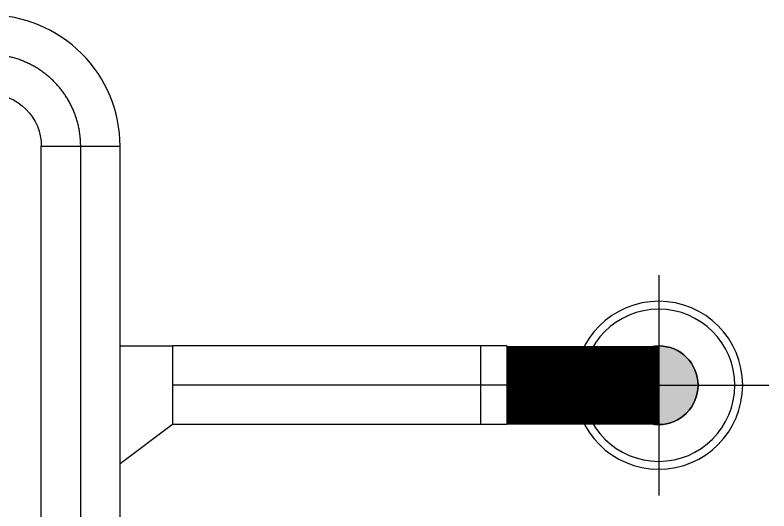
# Model space of a CAD drawing. Header units: millimetres. Extents: x 61566 to 667441, y 0 to 118800.
# Drawn here: x 434134 to 435571, y 55009 to 55954 of the extents above; entities that cross this region are included whole.
import ezdxf

# ---------------------------------------------------------------- set-up
doc = ezdxf.new("R2010")
doc.units = ezdxf.units.MM
doc.header["$LTSCALE"] = 200
doc.linetypes.add('CENTER', pattern=[50.8, 31.75, -6.35, 6.35, -6.35])
for name, color, linetype in [('DUCT', 7, 'Continuous'), ('환기(RA)', 2, 'Continuous'), ('환기(SA)', 3, 'Continuous')]:
    doc.layers.add(name, color=color, linetype=linetype)

# ---------------------------------------------------------------- blocks, each defined once
blk = doc.blocks.new('A$C40B63A93')
at = {"color": 1}
for p, q in [((210, 420), (210, 0)), ((420, 210), (0, 210))]:
    blk.add_line(p, q, dxfattribs=at)
at = {"color": 0}
for radius in [160, 145, 75]:
    blk.add_circle((210, 210), radius, dxfattribs=at)
blk = doc.blocks.new('ELBOW_90_150')
at = {"layer": 'DUCT', "color": 0}
blk.add_lwpolyline([(175, 250, 0.414214), (-75, 0), (75, 0, -0.414214), (175, 100), (175, 250)], format="xyb", dxfattribs=at)
at = {"layer": 'DUCT', "color": 1, "linetype": 'CENTER'}
blk.add_arc((175, 0), 175, 90, 180, dxfattribs=at)

msp = doc.modelspace()

# ---------------------------------------------------------------- hatches: boundary and pattern name
at = {"layer": '환기(RA)'}
h = msp.add_hatch(color=256, dxfattribs=at)
edge = h.paths.add_edge_path()
edge.add_arc((435360.7, 55248.7), 75, -90, 270, ccw=False)

# ---------------------------------------------------------------- linework, layer by layer
for p, q in [((434184.4, 54984.3), (434184.4, 55704.1)), ((434334.4, 54984.3), (434334.4, 55704.1)), ((435071.1, 55323.7), (434434.4, 55323.7)), ((435021.1, 55323.7), (435021.1, 55173.7)), ((435071.1, 55323.7), (435071.1, 55173.7)), ((435071.1, 55173.7), (434434.4, 55173.7))]:
    msp.add_line(p, q, dxfattribs=at)
msp.add_lwpolyline([(434334.4, 55323.7), (434434.4, 55323.7), (434434.4, 55173.7), (434334.4, 55098.7)], close=True, dxfattribs=at)
at = {"layer": '환기(RA)', "const_width": 150}
msp.add_lwpolyline([(435071.1, 55248.7), (435360.7, 55248.7)], dxfattribs=at)
at = {"layer": '환기(RA)'}
msp.add_circle((435360.7, 55248.7), 75, dxfattribs=at)
at = {"layer": '환기(SA)', "color": 1, "linetype": 'CENTER'}
for p, q in [((434259.4, 54984.3), (434259.4, 55704.1)), ((435071.1, 55248.7), (434434.4, 55248.7))]:
    msp.add_line(p, q, dxfattribs=at)

# ---------------------------------------------------------------- block references
at = {"layer": '환기(RA)', "rotation": 270}
msp.add_blockref('ELBOW_90_150', (434084.4, 55879.1), dxfattribs=at)
at = {"layer": '환기(RA)', "xscale": -1}
msp.add_blockref('A$C40B63A93', (435570.7, 55038.7), dxfattribs=at)

doc.saveas('drawing.dxf')
